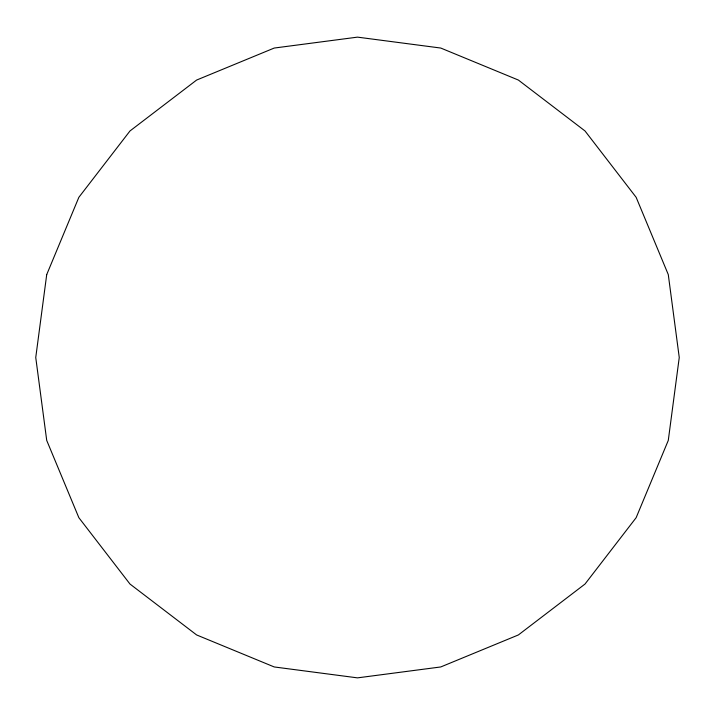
<?xml version="1.0" encoding="UTF-8"?>
<svg xmlns="http://www.w3.org/2000/svg" width="715" height="715" viewBox="0 0 715 715"><rect width="100%" height="100%" fill="white"/><g stroke="black" fill="none" stroke-linecap="round" stroke-linejoin="round"><path stroke-width="1.07" d="M46.716 274.587L35.75 357.5L46.716 440.413L78.856 517.687L129.987 584.039L196.625 634.947L274.229 666.952L357.5 677.865L440.771 666.952L518.375 634.947L585.013 584.039L636.144 517.687L668.284 440.413L679.25 357.5L668.284 274.587L636.144 197.313L585.013 130.961L518.375 80.053L440.771 48.048L357.5 37.135L274.229 48.048L196.625 80.053L129.987 130.961L78.856 197.313L46.716 274.587"/></g></svg>
